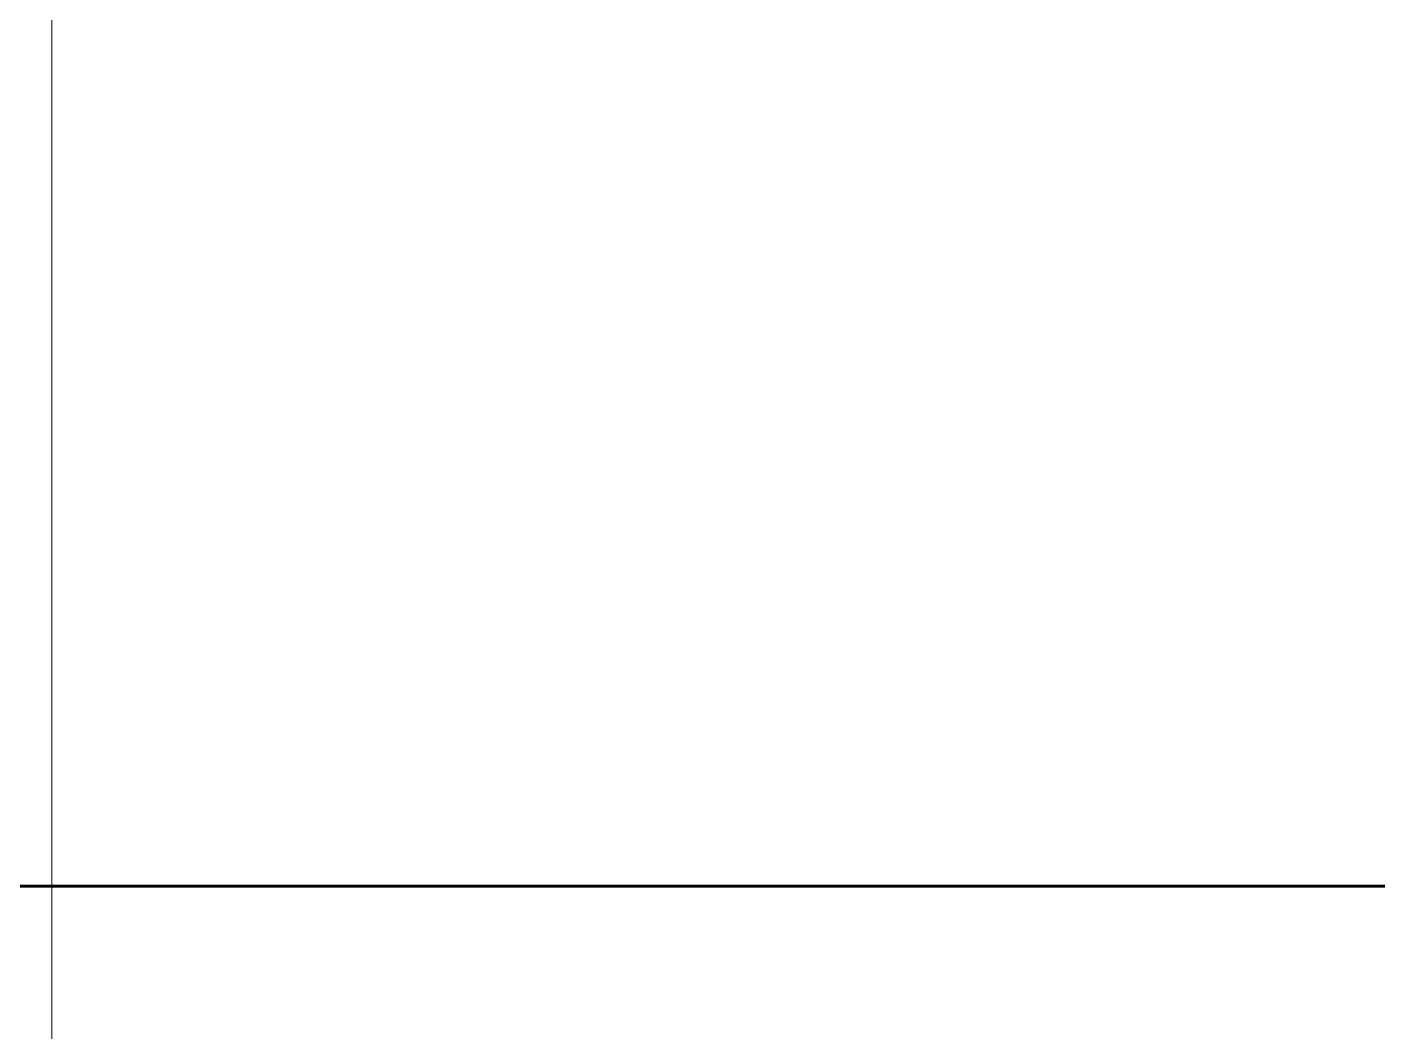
# Model space of a CAD drawing. Header units: millimetres. Extents: x -592259 to 288321, y -552984 to 293768.
# Drawn here: x 124733 to 125823, y -218499 to -217688 of the extents above; entities that cross this region are included whole.
import ezdxf

# ---------------------------------------------------------------- set-up
doc = ezdxf.new("R2010")
doc.units = ezdxf.units.MM
doc.linetypes.add('ADSK_Линия сетки', pattern=[2500, 2000, -250, 0, -250])
for name, color, linetype, lineweight in [('4.7) Штук. 5 вып 3.7Шт', 6, 'Continuous', 30), ('6.2) Шпаклевка 6 вып.', 3, 'Continuous', 60), ('A-FLOR-____-OTLN', 250, 'Continuous', 9), ('S-GRID-____-OTLN', 250, 'Continuous', 9)]:
    doc.layers.add(name, color=color, linetype=linetype, lineweight=lineweight)

msp = doc.modelspace()

# ---------------------------------------------------------------- linework, layer by layer
at = {"layer": '4.7) Штук. 5 вып 3.7Шт'}
msp.add_lwpolyline([(106052.9057, -218380.9286), (136752.9057, -218380.9286), (136752.9057, -200230.928), (106052.9057, -200230.928)], close=True, dxfattribs=at)
at = {"layer": '6.2) Шпаклевка 6 вып.'}
msp.add_lwpolyline([(106052.9057, -218380.9286), (136752.9057, -218380.9286), (136752.9057, -200230.928), (106052.9057, -200230.928)], close=True, dxfattribs=at)
at = {"layer": 'A-FLOR-____-OTLN', "lineweight": 5}
msp.add_line((127002.9057, -218380.9056), (121702.9057, -218380.9056), dxfattribs=at)
at = {"layer": 'S-GRID-____-OTLN', "linetype": 'ADSK_Линия сетки'}
msp.add_line((124752.9057, -197353.9241), (124752.9057, -262294.7685), dxfattribs=at)

doc.saveas('drawing.dxf')
